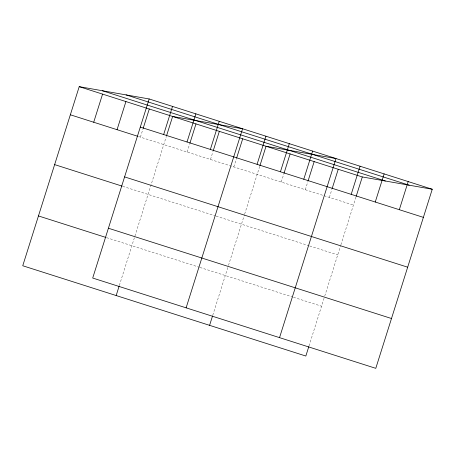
<?xml version="1.0" encoding="UTF-8"?>
<svg xmlns="http://www.w3.org/2000/svg" width="455" height="455" viewBox="0 0 455 455"><rect width="100%" height="100%" fill="white"/><g stroke="black" fill="none" stroke-linecap="round" stroke-linejoin="round"><path stroke-width="0.34" stroke-dasharray="2.27 1.71" d="M140.407 137.137L142.944 129.101M119.352 285.45L166.297 136.551M187.119 152.038L189.65 144.002M210.472 159.483L213.008 151.447M233.825 166.934L236.361 158.897M212.769 315.247L228.274 266.073M228.484 265.396L244.443 214.771M244.659 214.1L259.714 166.348M281.241 182.057L283.778 174.02M305.305 189.729L307.842 181.693M329.369 197.407L331.9 189.371M309.013 345.942L324.517 296.768M324.733 296.091L340.693 245.472M340.903 244.801L355.964 197.043M138.411 136.5L323.351 195.485M324.023 195.701L353.427 205.08M122.702 186.317L215.448 215.898M216.119 216.114L308.979 245.728M309.65 245.945L337.724 254.897M106.516 237.641L199.267 267.227M199.933 267.438L292.798 297.058M293.469 297.269L321.537 306.221"/><path stroke-width="0.68" d="M149.166 98.962L92.701 278.045L375.784 368.334L432.25 189.246L149.166 98.962L79.215 86.666L22.75 265.754L305.834 356.037L308.803 346.613M93.702 122.241L102.568 94.117M117.054 129.692L125.921 101.562M143.154 128.435L149.28 109.012M163.652 134.532L172.525 106.407M116.167 295.545L119.136 286.121M166.507 135.88L172.633 116.463L242.583 128.754L186.118 307.842M187.011 141.983L195.877 113.858M189.866 143.331L195.986 123.908M210.364 149.433L219.23 121.309M213.219 150.781L219.338 131.358M236.572 158.226L242.697 138.809M257.069 164.329L265.942 136.204M209.584 325.342L212.553 315.918M259.924 165.677L266.05 146.254L336 158.55L279.535 337.638M280.428 171.78L289.295 143.655M283.988 173.349L290.114 153.932M303.781 179.225L312.648 151.1M308.052 181.027L314.172 161.605M332.11 188.7L338.236 169.283M351.197 194.353L360.064 166.223M356.174 196.372L362.299 176.955L432.25 189.246M375.256 202.026L384.128 173.901M399.319 209.698L408.186 181.573M126.086 94.902L409.164 185.191M102.301 90.721L385.379 181.01M79.215 86.666L362.299 176.955M140.299 127.087L423.383 217.376M70.349 114.791L137.74 136.29M124.59 176.904L407.674 267.193M54.64 164.608L122.037 186.101M108.409 228.228L391.493 318.517M38.459 215.937L105.85 237.43"/></g></svg>
